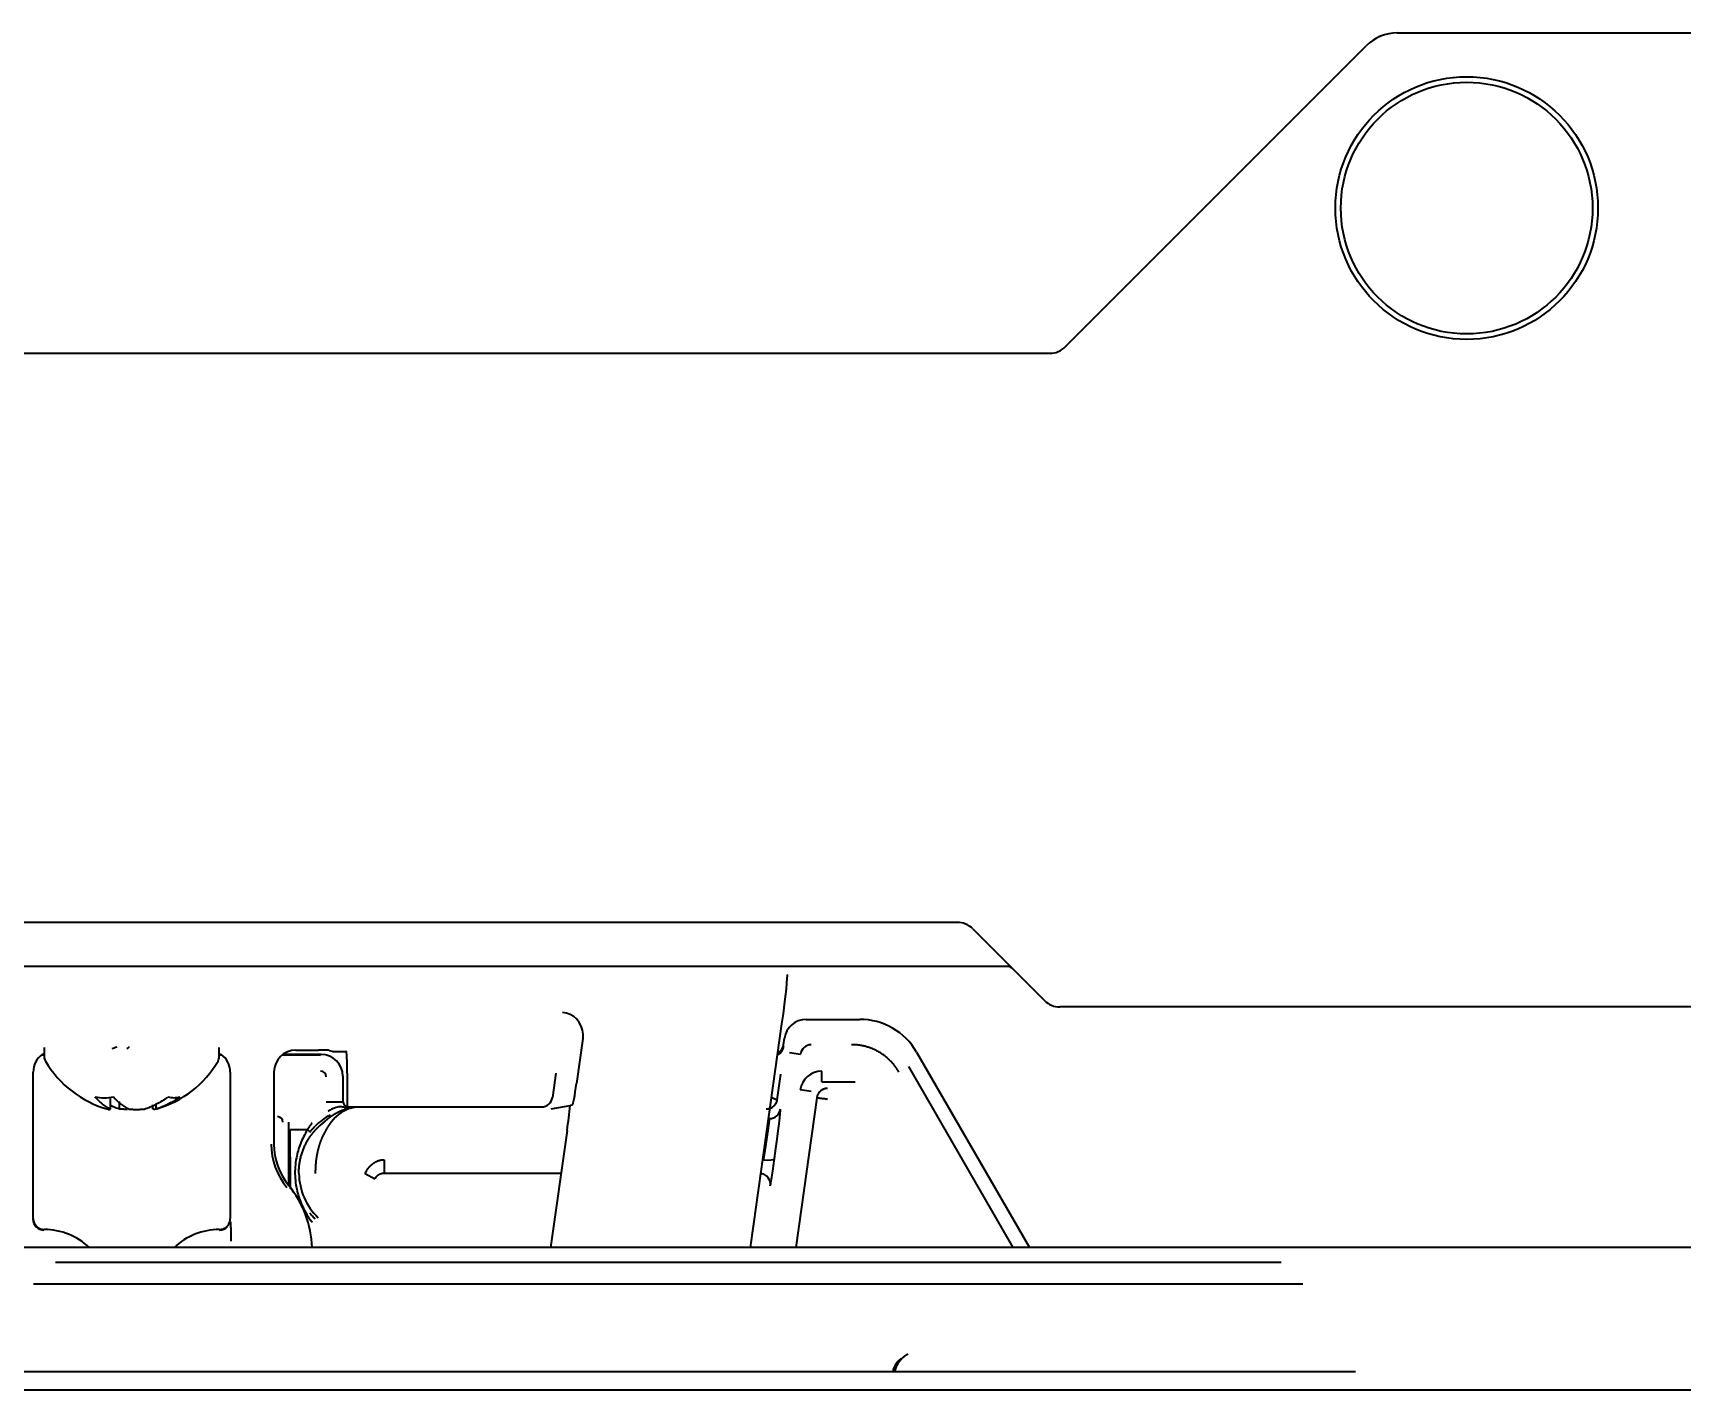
# Model space of a CAD drawing. Extents: x -760 to 4209, y 5795 to 10328.
# Drawn here: x 2465.5 to 2540.9, y 10196.4 to 10258.4 of the extents above; entities that cross this region are included whole.
import ezdxf

# ---------------------------------------------------------------- set-up
doc = ezdxf.new("R2010")
doc.units = 0
doc.header["$LTSCALE"] = 5
doc.layers.add('1', color=7, linetype='CONTINUOUS', true_color=0xffffff)
doc.layers.add('4', color=7, linetype='CONTINUOUS', true_color=0xffffff)

msp = doc.modelspace()

# ---------------------------------------------------------------- linework, layer by layer
at = {"layer": '1', "color": 7, "linetype": 'Continuous', "lineweight": 35}
for p, q in [((2512.714, 10244.081), (2526.469, 10257.836)), ((2527.883, 10258.422), (2656.554, 10258.422)), ((2048.103, 10243.788), (2512.007, 10243.788)), ((2507.775, 10217.788), (2052.335, 10217.788)), ((2508.482, 10217.495), (2511.762, 10214.215)), ((2049.923, 10215.788), (2510.187, 10215.788)), ((2648.348, 10213.922), (2512.469, 10213.922)), ((2499.064, 10208.143), (2499.768, 10213.15)), ((2466.055, 10212.078), (2466.055, 10211.655)), ((2474.055, 10211.655), (2474.055, 10212.078)), ((2477.555, 10211.949), (2478.581, 10211.949)), ((2479.08, 10211.941), (2479.214, 10211.896)), ((2479.713, 10211.888), (2479.862, 10211.888)), ((2490.671, 10212.486), (2490.382, 10210.429)), ((2465.555, 10204.255), (2465.555, 10210.949)), ((2474.555, 10210.949), (2474.555, 10204.255)), ((2476.555, 10210.949), (2476.555, 10207.66)), ((2479.905, 10210.905), (2479.905, 10209.36)), ((2469.089, 10209.259), (2469.089, 10209.799)), ((2469.491, 10209.259), (2469.491, 10209.596)), ((2471.166, 10209.259), (2471.166, 10209.514)), ((2471.021, 10209.259), (2471.021, 10209.446)), ((2489.213, 10209.272), (2490.095, 10209.414)), ((2490.189, 10209.429), (2490.095, 10209.414)), ((2489.948, 10208.281), (2489.196, 10202.932)), ((2499.064, 10208.143), (2499.064, 10208.143)), ((2466.573, 10202.26), (2522.573, 10202.26)), ((2523.573, 10201.26), (2465.573, 10201.26)), ((2463.173, 10197.268), (2525.973, 10197.268))]:
    msp.add_line(p, q, dxfattribs=at)
for radius in [6, 5.75]:
    msp.add_circle((2531.055, 10250.422), radius, dxfattribs=at)
for centre, radius, start, end in [((2527.883, 10256.422), 2, 90, 135), ((2512.007, 10244.788), 1, 270, 315), ((2507.775, 10216.788), 1, 45, 89.99978), ((2509.641, 10214.922), 1, 45, 60.01102), ((2512.469, 10214.922), 1, 225, 270), ((2466.455, 10211.655), 0.4, 180, 210.30118), ((2470.254, 10213.875), 4.8, 210.30118, 254.4868), ((2469.856, 10213.875), 4.8, 286.27621, 329.69882), ((2473.655, 10211.655), 0.4, 329.69882, 0), ((2479.555, 10207.66), 3.127, 180, 219.26803), ((2479.555, 10207.66), 3, 180, 219.26803), ((2473.555, 10202.755), 4.75, 2.14347, 39.26803), ((2466.055, 10200.755), 3, 46.54238, 90.00094), ((2474.055, 10200.755), 3, 89.99906, 133.45762), ((2505.802, 10197.049), 1, 126.02116, 167.34365)]:
    msp.add_arc(centre, radius, start, end, dxfattribs=at)
for centre, major_axis, ratio, start_param, end_param in [((2499.688, 10213.15), (-0.317, -2.25), 0.03458, 1.575662, 3.146458), ((2489.739, 10212.675), (0.353, -0.945), 0.923303, 1.238396, 2.756833), ((2489.679, 10212.622), (0.757, 0.658), 0.996825, 5.429549, 5.618385), ((2471.452, 10184.202), (0.829, -28.207), 0.173093, 3.285006, 3.306116), ((2477.555, 10210.949), (0.447, -0.895), 0.99981, 2.678052, 4.248696), ((2478.581, 10211.94), (0.5, 0), 0.017455, 0.05236, 1.570796), ((2479.713, 10211.897), (0.5, 0), 0.017455, 3.193953, 4.712389), ((2479.853, 10210.905), (0, -1), 0.052408, 1.570796, 3.124139), ((2466.555, 10210.949), (0.447, -0.895), 0.99981, 3.312346, 4.248696), ((2473.555, 10210.949), (-0.447, -0.895), 0.99981, 2.03449, 2.970839), ((2490.329, 10210.429), (-0.141, -1), 0.051895, 0.01604, 1.57811), ((2471.981, 10213.557), (0, 3.78), 0.546944, 3.008877, 3.141532), ((2471.98, 10213.557), (0, 3.78), 0.546944, 3.141653, 3.274309), ((2489.789, 10208.281), (-0.423, -3), 0.051895, 1.57811, 1.965445), ((2495.564, 10208.143), (-13.966, -99.249), 0.03458, 1.523136, 1.575662), ((2466.042, 10204.228), (0.447, -0.223), 0.999809, 3.604523, 5.178973), ((2474.068, 10204.228), (0.447, 0.223), 0.999809, 4.245805, 5.072268)]:
    msp.add_ellipse(centre, major_axis=major_axis, ratio=ratio, start_param=start_param, end_param=end_param, dxfattribs=at)
for points in [[(2469.372, 10212.084), (2469.296, 10212.058), (2469.22, 10212.031), (2469.145, 10212.004)], [(2468.378, 10209.81), (2468.518, 10209.787), (2468.797, 10209.765), (2469.076, 10209.787), (2469.216, 10209.81)], [(2469.927, 10209.259), (2469.983, 10209.254), (2470.096, 10209.246), (2470.27, 10209.241), (2470.446, 10209.245), (2470.561, 10209.253), (2470.619, 10209.259)], [(2471.166, 10209.259), (2471.154, 10209.253), (2471.129, 10209.245), (2471.092, 10209.241), (2471.056, 10209.246), (2471.032, 10209.254), (2471.021, 10209.259)]]:
    msp.add_open_spline(points, degree=3, dxfattribs=at)
for points, knots in [([(2469.089, 10209.259), (2469.027, 10209.288), (2468.965, 10209.322), (2468.843, 10209.397), (2468.782, 10209.439), (2468.664, 10209.531), (2468.605, 10209.581), (2468.519, 10209.662), (2468.491, 10209.69), (2468.434, 10209.748), (2468.406, 10209.779), (2468.378, 10209.81)], [0, 0, 0, 0, 0.25, 0.25, 0.5, 0.5, 0.75, 0.75, 0.875, 0.875, 1, 1, 1, 1]), ([(2469.216, 10209.81), (2469.327, 10209.685), (2469.441, 10209.577), (2469.619, 10209.439), (2469.679, 10209.397), (2469.801, 10209.322), (2469.864, 10209.288), (2469.927, 10209.259)], [0, 0, 0, 0, 0.5, 0.5, 0.75, 0.75, 1, 1, 1, 1]), ([(2470.619, 10209.259), (2470.715, 10209.288), (2470.81, 10209.322), (2470.997, 10209.397), (2471.089, 10209.439), (2471.27, 10209.531), (2471.36, 10209.581), (2471.492, 10209.662), (2471.535, 10209.69), (2471.622, 10209.748), (2471.665, 10209.779), (2471.707, 10209.81)], [0, 0, 0, 0, 0.25, 0.25, 0.5, 0.5, 0.75, 0.75, 0.875, 0.875, 1, 1, 1, 1]), ([(2472.254, 10209.81), (2472.084, 10209.685), (2471.908, 10209.577), (2471.636, 10209.439), (2471.544, 10209.397), (2471.357, 10209.322), (2471.262, 10209.288), (2471.166, 10209.259)], [0, 0, 0, 0, 0.5, 0.5, 0.75, 0.75, 1, 1, 1, 1]), ([(2468.971, 10209.249), (2468.974, 10209.248), (2468.99, 10209.244), (2469.018, 10209.241), (2469.054, 10209.246), (2469.078, 10209.254), (2469.089, 10209.259)], [0, 0, 0, 0, 0.080389, 0.386926, 0.693463, 1, 1, 1, 1]), ([(2469.491, 10209.259), (2469.395, 10209.288), (2469.3, 10209.322), (2469.164, 10209.377), (2469.121, 10209.395), (2469.079, 10209.414)], [0, 0, 0, 0, 0.685724, 0.685724, 1, 1, 1, 1]), ([(2469.86, 10209.243), (2469.853, 10209.243), (2469.788, 10209.243), (2469.664, 10209.245), (2469.549, 10209.253), (2469.491, 10209.259)], [0, 0, 0, 0, 0.056131, 0.528065, 1, 1, 1, 1]), ([(2465.555, 10204.255), (2465.555, 10204.222), (2465.558, 10204.189), (2465.568, 10204.141), (2465.572, 10204.125), (2465.581, 10204.094), (2465.587, 10204.078), (2465.606, 10204.033), (2465.621, 10204.004), (2465.648, 10203.963), (2465.658, 10203.95), (2465.679, 10203.925), (2465.69, 10203.913), (2465.724, 10203.878), (2465.749, 10203.857), (2465.79, 10203.83), (2465.805, 10203.821), (2465.833, 10203.806), (2465.863, 10203.792), (2465.894, 10203.781), (2465.925, 10203.771), (2465.941, 10203.767), (2465.989, 10203.758), (2466.022, 10203.755), (2466.055, 10203.755)], [0, 0, 0, 0, 0.125, 0.125, 0.1875, 0.1875, 0.25, 0.25, 0.375, 0.375, 0.4375, 0.4375, 0.5, 0.5, 0.625, 0.625, 0.6875, 0.6875, 0.75, 0.8125, 0.8125, 0.875, 0.875, 1, 1, 1, 1]), ([(2474.055, 10203.755), (2474.088, 10203.755), (2474.121, 10203.758), (2474.168, 10203.767), (2474.184, 10203.771), (2474.216, 10203.781), (2474.231, 10203.786), (2474.277, 10203.805), (2474.305, 10203.82), (2474.346, 10203.848), (2474.359, 10203.857), (2474.385, 10203.878), (2474.397, 10203.889), (2474.432, 10203.924), (2474.452, 10203.949), (2474.48, 10203.99), (2474.488, 10204.004), (2474.504, 10204.033), (2474.518, 10204.062), (2474.529, 10204.093), (2474.538, 10204.124), (2474.542, 10204.14), (2474.552, 10204.189), (2474.555, 10204.222), (2474.555, 10204.255)], [0, 0, 0, 0, 0.125, 0.125, 0.1875, 0.1875, 0.25, 0.25, 0.375, 0.375, 0.4375, 0.4375, 0.5, 0.5, 0.625, 0.625, 0.6875, 0.6875, 0.75, 0.8125, 0.8125, 0.875, 0.875, 1, 1, 1, 1]), ([(2474.572, 10204.104), (2474.572, 10204.096), (2474.573, 10204.088), (2474.573, 10204.071), (2474.573, 10204.062), (2474.573, 10204.016), (2474.574, 10203.975), (2474.574, 10203.906), (2474.575, 10203.882), (2474.575, 10203.831), (2474.575, 10203.805), (2474.576, 10203.724), (2474.576, 10203.667), (2474.576, 10203.577), (2474.576, 10203.546), (2474.576, 10203.484), (2474.577, 10203.452), (2474.577, 10203.358), (2474.577, 10203.293), (2474.577, 10203.228)], [0, 0, 0, 0, 0.044521, 0.044521, 0.09002, 0.09002, 0.272016, 0.272016, 0.363014, 0.363014, 0.454012, 0.454012, 0.636008, 0.636008, 0.727006, 0.727006, 0.818004, 0.818004, 1, 1, 1, 1]), ([(2504.919, 10197.225), (2504.921, 10197.23), (2504.923, 10197.242), (2504.927, 10197.259), (2504.932, 10197.275), (2504.936, 10197.292), (2504.941, 10197.308), (2504.946, 10197.324), (2504.95, 10197.34), (2504.955, 10197.356), (2504.961, 10197.371), (2504.966, 10197.386), (2504.971, 10197.401), (2504.977, 10197.416), (2504.982, 10197.431), (2504.988, 10197.446), (2504.994, 10197.46), (2505, 10197.474), (2505.006, 10197.488), (2505.012, 10197.502), (2505.018, 10197.515), (2505.024, 10197.528), (2505.031, 10197.542), (2505.037, 10197.554), (2505.043, 10197.567), (2505.05, 10197.58), (2505.056, 10197.592), (2505.063, 10197.604), (2505.07, 10197.616), (2505.076, 10197.628), (2505.083, 10197.639), (2505.09, 10197.651), (2505.097, 10197.662), (2505.104, 10197.673), (2505.11, 10197.683), (2505.117, 10197.694), (2505.124, 10197.704), (2505.131, 10197.714), (2505.138, 10197.724), (2505.145, 10197.734), (2505.152, 10197.744), (2505.159, 10197.753), (2505.166, 10197.762), (2505.173, 10197.771), (2505.18, 10197.78), (2505.186, 10197.789), (2505.193, 10197.797), (2505.2, 10197.806), (2505.207, 10197.814), (2505.214, 10197.822), (2505.221, 10197.829), (2505.227, 10197.837), (2505.234, 10197.845), (2505.241, 10197.852), (2505.252, 10197.864), (2505.269, 10197.882), (2505.292, 10197.904), (2505.315, 10197.925), (2505.338, 10197.946), (2505.362, 10197.965), (2505.385, 10197.983), (2505.409, 10198), (2505.433, 10198.016), (2505.458, 10198.032), (2505.482, 10198.046), (2505.507, 10198.059), (2505.523, 10198.067), (2505.531, 10198.071)], [0, 0, 0, 0, 0.01579, 0.031449, 0.046976, 0.062372, 0.077636, 0.092768, 0.107769, 0.122638, 0.137376, 0.151983, 0.166458, 0.180802, 0.195015, 0.209097, 0.223048, 0.236868, 0.250557, 0.264115, 0.277542, 0.290838, 0.304004, 0.317039, 0.329944, 0.342718, 0.355361, 0.367875, 0.380258, 0.392511, 0.404634, 0.416628, 0.428491, 0.440224, 0.451828, 0.463302, 0.474647, 0.485863, 0.496949, 0.507906, 0.518735, 0.529434, 0.540005, 0.550447, 0.56076, 0.570946, 0.581003, 0.590932, 0.600734, 0.610407, 0.619954, 0.629373, 0.638665, 0.64783, 0.656868, 0.686899, 0.716645, 0.746113, 0.77531, 0.804243, 0.832919, 0.861346, 0.88953, 0.91748, 0.945203, 0.972709, 1, 1, 1, 1])]:
    msp.add_open_spline(points, degree=3, knots=knots, dxfattribs=at)
at = {"layer": '4', "color": 7, "linetype": 'Continuous', "lineweight": 35}
for p, q in [((2500.869, 10213.355), (2503.324, 10213.355)), ((2499.836, 10212.185), (2499.879, 10212.494)), ((2500.118, 10211.839), (2500.613, 10211.769)), ((2505.92, 10211.855), (2511.072, 10202.932)), ((2465.938, 10211.736), (2466.055, 10211.736)), ((2466.055, 10211.755), (2465.962, 10211.755)), ((2474.148, 10211.755), (2474.055, 10211.755)), ((2474.055, 10211.736), (2474.172, 10211.736)), ((2476.938, 10211.736), (2478.687, 10211.736)), ((2478.706, 10211.755), (2476.962, 10211.755)), ((2505.542, 10211.2), (2510.315, 10202.932)), ((2479.705, 10210.755), (2479.705, 10209.604)), ((2489.434, 10210.894), (2489.278, 10209.785)), ((2499.7, 10210.847), (2499.536, 10209.681)), ((2501.593, 10210.496), (2501.593, 10210.996)), ((2501.593, 10210.496), (2503.116, 10210.496)), ((2478.937, 10209.586), (2479.687, 10209.586)), ((2501.356, 10209.768), (2500.395, 10202.932)), ((2501.097, 10210.066), (2500.602, 10210.135)), ((2479.936, 10209.306), (2479.936, 10209.336)), ((2479.955, 10209.355), (2488.783, 10209.355)), ((2477.213, 10208.663), (2477.213, 10205.784)), ((2477.294, 10208.325), (2478.075, 10208.325)), ((2481.591, 10206.942), (2481.591, 10206.318)), ((2480.724, 10206.32), (2481.157, 10206.07)), ((2489.672, 10206.318), (2481.591, 10206.318)), ((2478.078, 10204.384), (2478.017, 10204.384)), ((2637.305, 10202.932), (2314.211, 10202.932)), ((2639.182, 10196.422), (1920.928, 10196.422)), ((2639.182, 10196.422), (1920.928, 10196.422))]:
    msp.add_line(p, q, dxfattribs=at)
for centre, radius, start, end in [((2501.593, 10209.996), 1, 89.99778, 172.00222), ((2480.555, 10206.355), 2.998, 118.47936, 135.01459), ((2480.555, 10206.355), 2.862, 180.92397, 226.25012)]:
    msp.add_arc(centre, radius, start, end, dxfattribs=at)
for centre, major_axis, ratio, start_param, end_param in [((2500.869, 10212.354), (-0.342, 0.94), 0.99931, 5.934122, 7.364783), ((2503.322, 10210.353), (-1.501, -2.6), 0.999188, 2.618346, 3.66484), ((2499.36, 10212.201), (-0.47, -0.171), 0.99931, 1.657302, 2.652394), ((2499.34, 10212.255), (-0.171, 0.47), 0.99931, 3.29297, 4.223191), ((2501.108, 10211.699), (0.171, -0.47), 0.99931, 2.792529, 4.223191), ((2478.704, 10210.754), (-0.708, -0.708), 0.998783, 2.356803, 3.926382), ((2478.687, 10210.736), (0.177, 0.177), 0.998783, 5.498396, 7.067974), ((2479.955, 10209.605), (0.177, 0.177), 0.998783, 2.356803, 3.926382), ((2488.783, 10209.855), (-0.328, 0.378), 0.998931, 2.426537, 3.856648), ((2476.713, 10208.662), (-0.177, -0.177), 0.998783, 2.356803, 3.926382), ((2480.555, 10207.557), (0, -1.812), 0.96827, 3.331509, 3.941795), ((2479.936, 10209.498), (-0.04, 0.196), 0.561653, 2.795709, 3.131045), ((2499.198, 10209.319), (0.47, 0.171), 0.99931, 4.363325, 5.793987), ((2499.27, 10206.251), (-0.422, -3), 0.017285, 1.824668, 3.109116), ((2498.931, 10207.067), (0.495, -0.067), 0.246669, 4.745927, 6.265175), ((2499.374, 10206.748), (-0.141, -1), 0.017285, 0.019883, 1.824668), ((2498.739, 10205.818), (0.328, -0.377), 0.999646, 0.71576, 2.291164)]:
    msp.add_ellipse(centre, major_axis=major_axis, ratio=ratio, start_param=start_param, end_param=end_param, dxfattribs=at)
msp.add_open_spline([(2505.109, 10210.95), (2504.945, 10211.235), (2504.48, 10211.7), (2503.911, 10212.029), (2503.275, 10212.199), (2502.946, 10212.199)], degree=2, dxfattribs=at)
for points, degree, knots in [([(2499.536, 10209.681), (2499.528, 10209.622), (2499.509, 10209.564), (2499.452, 10209.459), (2499.414, 10209.412), (2499.324, 10209.334), (2499.272, 10209.303), (2499.16, 10209.261), (2499.101, 10209.251), (2499.041, 10209.251)], 3, [0, 0, 0, 0, 0.25, 0.25, 0.5, 0.5, 0.75, 0.75, 1, 1, 1, 1]), ([(2499.536, 10209.681), (2499.536, 10209.677), (2499.534, 10209.669), (2499.532, 10209.658), (2499.53, 10209.646), (2499.527, 10209.634), (2499.524, 10209.622), (2499.521, 10209.61), (2499.517, 10209.598), (2499.513, 10209.586), (2499.509, 10209.573), (2499.504, 10209.561), (2499.498, 10209.549), (2499.493, 10209.537), (2499.487, 10209.524), (2499.48, 10209.512), (2499.473, 10209.5), (2499.466, 10209.488), (2499.458, 10209.476), (2499.45, 10209.464), (2499.442, 10209.452), (2499.433, 10209.44), (2499.423, 10209.428), (2499.413, 10209.417), (2499.403, 10209.406), (2499.392, 10209.395), (2499.381, 10209.384), (2499.367, 10209.372), (2499.352, 10209.359), (2499.334, 10209.346), (2499.316, 10209.333), (2499.297, 10209.321), (2499.277, 10209.31), (2499.257, 10209.3), (2499.237, 10209.291), (2499.216, 10209.282), (2499.195, 10209.275), (2499.174, 10209.269), (2499.152, 10209.263), (2499.13, 10209.259), (2499.108, 10209.255), (2499.086, 10209.253), (2499.064, 10209.251), (2499.049, 10209.251), (2499.041, 10209.251)], 3, [0, 0, 0, 0, 0.016335, 0.032901, 0.049699, 0.066729, 0.083991, 0.101485, 0.11921, 0.137167, 0.155356, 0.173776, 0.192428, 0.211313, 0.230428, 0.249776, 0.269355, 0.289167, 0.30921, 0.329484, 0.349991, 0.370729, 0.391699, 0.412901, 0.434335, 0.456, 0.477897, 0.500026, 0.531274, 0.562523, 0.593771, 0.625019, 0.656267, 0.687516, 0.718764, 0.750012, 0.781261, 0.812509, 0.843757, 0.875006, 0.906254, 0.937503, 0.968751, 1, 1, 1, 1]), ([(2499.298, 10209.788), (2499.299, 10209.787), (2499.301, 10209.786), (2499.304, 10209.785), (2499.309, 10209.783), (2499.314, 10209.78), (2499.324, 10209.776), (2499.338, 10209.77), (2499.357, 10209.761), (2499.374, 10209.753), (2499.391, 10209.746), (2499.407, 10209.739), (2499.422, 10209.732), (2499.436, 10209.726), (2499.449, 10209.72), (2499.461, 10209.715), (2499.473, 10209.71), (2499.483, 10209.705), (2499.492, 10209.701), (2499.501, 10209.697), (2499.508, 10209.693), (2499.515, 10209.69), (2499.521, 10209.688), (2499.526, 10209.686), (2499.53, 10209.684), (2499.533, 10209.682), (2499.535, 10209.681), (2499.536, 10209.681), (2499.536, 10209.681)], 3, [0, 0, 0, 0, 0.002374, 0.014337, 0.026111, 0.037695, 0.04909, 0.097439, 0.14546, 0.193154, 0.240525, 0.287577, 0.334313, 0.380736, 0.426851, 0.47266, 0.518168, 0.563378, 0.608294, 0.65292, 0.697261, 0.74132, 0.785101, 0.82861, 0.871849, 0.914824, 0.95754, 1, 1, 1, 1]), ([(2501.851, 10210.2), (2501.847, 10210.2), (2501.84, 10210.2), (2501.83, 10210.2), (2501.82, 10210.2), (2501.81, 10210.199), (2501.8, 10210.198), (2501.79, 10210.197), (2501.78, 10210.196), (2501.771, 10210.194), (2501.761, 10210.192), (2501.752, 10210.191), (2501.743, 10210.189), (2501.734, 10210.187), (2501.725, 10210.185), (2501.716, 10210.182), (2501.708, 10210.18), (2501.7, 10210.177), (2501.691, 10210.175), (2501.683, 10210.172), (2501.676, 10210.169), (2501.668, 10210.166), (2501.66, 10210.163), (2501.653, 10210.16), (2501.646, 10210.157), (2501.639, 10210.153), (2501.632, 10210.15), (2501.625, 10210.147), (2501.618, 10210.143), (2501.612, 10210.14), (2501.606, 10210.136), (2501.599, 10210.133), (2501.593, 10210.129), (2501.588, 10210.126), (2501.582, 10210.122), (2501.576, 10210.119), (2501.571, 10210.115), (2501.566, 10210.111), (2501.561, 10210.108), (2501.556, 10210.104), (2501.551, 10210.1), (2501.546, 10210.097), (2501.541, 10210.093), (2501.537, 10210.09), (2501.533, 10210.086), (2501.529, 10210.083), (2501.524, 10210.079), (2501.521, 10210.076), (2501.517, 10210.073), (2501.513, 10210.069), (2501.509, 10210.066), (2501.506, 10210.063), (2501.503, 10210.059), (2501.5, 10210.056), (2501.483, 10210.04), (2501.457, 10210.01), (2501.426, 10209.966), (2501.404, 10209.926), (2501.385, 10209.884), (2501.371, 10209.842), (2501.362, 10209.805), (2501.358, 10209.782), (2501.357, 10209.773), (2501.356, 10209.768)], 3, [0, 0, 0, 0, 0.014618, 0.029072, 0.043363, 0.05749, 0.071454, 0.085255, 0.098892, 0.112366, 0.125676, 0.138823, 0.151806, 0.164626, 0.177283, 0.189776, 0.202105, 0.214271, 0.226274, 0.238113, 0.249789, 0.261302, 0.272651, 0.283836, 0.294858, 0.305717, 0.316412, 0.326944, 0.337312, 0.347517, 0.357558, 0.367436, 0.37715, 0.386701, 0.396089, 0.405313, 0.414373, 0.42327, 0.432004, 0.440574, 0.448981, 0.457225, 0.465305, 0.473221, 0.480974, 0.488564, 0.49599, 0.503252, 0.510352, 0.517287, 0.52406, 0.530669, 0.537114, 0.543396, 0.549515, 0.635298, 0.709598, 0.772409, 0.823728, 0.903509, 0.960638, 0.981673, 1, 1, 1, 1]), ([(2501.851, 10209.699), (2501.819, 10209.703), (2501.787, 10209.708), (2501.724, 10209.717), (2501.693, 10209.721), (2501.634, 10209.729), (2501.605, 10209.733), (2501.552, 10209.741), (2501.527, 10209.744), (2501.481, 10209.751), (2501.46, 10209.754), (2501.424, 10209.759), (2501.408, 10209.761), (2501.383, 10209.765), (2501.373, 10209.766), (2501.36, 10209.768), (2501.356, 10209.768), (2501.356, 10209.768)], 3, [0, 0, 0, 0, 0.125, 0.125, 0.25, 0.25, 0.375, 0.375, 0.5, 0.5, 0.625, 0.625, 0.75, 0.75, 0.875, 0.875, 1, 1, 1, 1]), ([(2479.296, 10208.819), (2479.296, 10208.819), (2479.296, 10208.818), (2479.295, 10208.817), (2479.294, 10208.816), (2479.293, 10208.815), (2479.291, 10208.813), (2479.29, 10208.811), (2479.288, 10208.809), (2479.286, 10208.807), (2479.284, 10208.805), (2479.282, 10208.802), (2479.279, 10208.799), (2479.276, 10208.796), (2479.273, 10208.793), (2479.27, 10208.789), (2479.267, 10208.785), (2479.263, 10208.781), (2479.26, 10208.777), (2479.256, 10208.772), (2479.252, 10208.768), (2479.247, 10208.763), (2479.243, 10208.757), (2479.238, 10208.752), (2479.233, 10208.746), (2479.228, 10208.74), (2479.223, 10208.733), (2479.217, 10208.726), (2479.211, 10208.719), (2479.205, 10208.712), (2479.199, 10208.705), (2479.193, 10208.697), (2479.187, 10208.688), (2479.18, 10208.68), (2479.173, 10208.671), (2479.166, 10208.662), (2479.159, 10208.653), (2479.151, 10208.643), (2479.143, 10208.633), (2479.136, 10208.622), (2479.128, 10208.611), (2479.115, 10208.595), (2479.099, 10208.572), (2479.078, 10208.542), (2479.057, 10208.511), (2479.035, 10208.478), (2479.014, 10208.443), (2478.992, 10208.407), (2478.969, 10208.37), (2478.946, 10208.331), (2478.923, 10208.29), (2478.9, 10208.248), (2478.876, 10208.205), (2478.852, 10208.161), (2478.828, 10208.115), (2478.806, 10208.073), (2478.787, 10208.036), (2478.772, 10208.004), (2478.757, 10207.972), (2478.742, 10207.939), (2478.727, 10207.906), (2478.713, 10207.872), (2478.699, 10207.838), (2478.686, 10207.804), (2478.673, 10207.769), (2478.66, 10207.734), (2478.648, 10207.698), (2478.636, 10207.662), (2478.624, 10207.626), (2478.613, 10207.589), (2478.602, 10207.553), (2478.591, 10207.515), (2478.581, 10207.478), (2478.571, 10207.44), (2478.562, 10207.402), (2478.553, 10207.364), (2478.544, 10207.325), (2478.536, 10207.287), (2478.528, 10207.248), (2478.52, 10207.208), (2478.513, 10207.169), (2478.506, 10207.13), (2478.499, 10207.09), (2478.493, 10207.05), (2478.487, 10207.01), (2478.482, 10206.97), (2478.476, 10206.93), (2478.472, 10206.89), (2478.467, 10206.849), (2478.463, 10206.809), (2478.459, 10206.768), (2478.456, 10206.727), (2478.453, 10206.687), (2478.451, 10206.646), (2478.448, 10206.605), (2478.446, 10206.565), (2478.445, 10206.524), (2478.444, 10206.483), (2478.443, 10206.442), (2478.442, 10206.402), (2478.442, 10206.361), (2478.443, 10206.334), (2478.443, 10206.32)], 3, [0, 0, 0, 0, 0.005326, 0.010694, 0.016106, 0.021562, 0.027062, 0.032607, 0.038196, 0.043831, 0.049511, 0.055238, 0.061011, 0.066831, 0.072698, 0.078612, 0.084574, 0.090585, 0.096644, 0.102751, 0.108908, 0.115114, 0.121369, 0.127674, 0.13403, 0.140436, 0.146892, 0.1534, 0.159958, 0.166568, 0.17323, 0.179943, 0.186708, 0.193526, 0.200396, 0.207319, 0.214295, 0.221324, 0.228406, 0.235542, 0.242731, 0.249975, 0.267656, 0.28536, 0.303089, 0.320842, 0.338619, 0.356422, 0.37425, 0.392104, 0.409984, 0.42789, 0.445822, 0.463782, 0.481769, 0.499784, 0.511501, 0.523171, 0.534795, 0.546374, 0.557908, 0.569397, 0.580843, 0.592246, 0.603606, 0.614924, 0.6262, 0.637436, 0.648632, 0.659788, 0.670905, 0.681984, 0.693026, 0.70403, 0.714998, 0.725931, 0.736829, 0.747692, 0.758522, 0.769318, 0.780083, 0.790816, 0.801519, 0.812191, 0.822834, 0.833448, 0.844034, 0.854594, 0.865126, 0.875634, 0.886116, 0.896574, 0.907009, 0.917421, 0.927812, 0.938181, 0.94853, 0.95886, 0.969171, 0.979464, 0.98974, 1, 1, 1, 1]), ([(2478.852, 10208.674), (2478.857, 10208.679), (2478.867, 10208.688), (2478.881, 10208.702), (2478.896, 10208.715), (2478.911, 10208.729), (2478.926, 10208.742), (2478.941, 10208.755), (2478.956, 10208.769), (2478.971, 10208.781), (2478.986, 10208.794), (2479.001, 10208.807), (2479.016, 10208.819), (2479.032, 10208.832), (2479.047, 10208.844), (2479.063, 10208.856), (2479.078, 10208.868), (2479.094, 10208.88), (2479.11, 10208.891), (2479.126, 10208.903), (2479.141, 10208.914), (2479.157, 10208.925), (2479.173, 10208.937), (2479.189, 10208.947), (2479.205, 10208.958), (2479.221, 10208.969), (2479.237, 10208.979), (2479.254, 10208.99), (2479.27, 10209), (2479.286, 10209.01), (2479.302, 10209.02), (2479.319, 10209.03), (2479.335, 10209.039), (2479.352, 10209.049), (2479.368, 10209.058), (2479.385, 10209.067), (2479.401, 10209.076), (2479.418, 10209.085), (2479.434, 10209.094), (2479.451, 10209.102), (2479.468, 10209.111), (2479.484, 10209.119), (2479.501, 10209.127), (2479.518, 10209.135), (2479.535, 10209.143), (2479.551, 10209.151), (2479.568, 10209.158), (2479.585, 10209.166), (2479.602, 10209.173), (2479.619, 10209.18), (2479.635, 10209.187), (2479.652, 10209.194), (2479.669, 10209.201), (2479.686, 10209.207), (2479.703, 10209.214), (2479.72, 10209.22), (2479.737, 10209.226), (2479.754, 10209.232), (2479.771, 10209.238), (2479.787, 10209.244), (2479.804, 10209.249), (2479.821, 10209.255), (2479.838, 10209.26), (2479.855, 10209.265), (2479.872, 10209.27), (2479.889, 10209.275), (2479.906, 10209.28), (2479.922, 10209.285), (2479.939, 10209.289), (2479.956, 10209.294), (2479.973, 10209.298), (2479.99, 10209.302), (2480.006, 10209.306), (2480.023, 10209.31), (2480.04, 10209.314), (2480.057, 10209.317), (2480.068, 10209.32), (2480.074, 10209.321)], 3, [0, 0, 0, 0, 0.021215, 0.042216, 0.063004, 0.083578, 0.103939, 0.124087, 0.144022, 0.163743, 0.183251, 0.202546, 0.221627, 0.240495, 0.25915, 0.277592, 0.29582, 0.313835, 0.331637, 0.349226, 0.366601, 0.383763, 0.400712, 0.417448, 0.433971, 0.45028, 0.466377, 0.48226, 0.49793, 0.513387, 0.528631, 0.543661, 0.558479, 0.573084, 0.587475, 0.601654, 0.615619, 0.629372, 0.642912, 0.656238, 0.669352, 0.682253, 0.694941, 0.707416, 0.719678, 0.731728, 0.743565, 0.755189, 0.7666, 0.777799, 0.788785, 0.799558, 0.810119, 0.820467, 0.830603, 0.840527, 0.850238, 0.859737, 0.869024, 0.878098, 0.886961, 0.895611, 0.904049, 0.912276, 0.920291, 0.928094, 0.935686, 0.943066, 0.950235, 0.957193, 0.963939, 0.970475, 0.976801, 0.982915, 0.98882, 0.994515, 1, 1, 1, 1]), ([(2479.936, 10209.306), (2479.84, 10209.302), (2479.813, 10209.319), (2479.749, 10209.335), (2479.725, 10209.342), (2479.657, 10209.356), (2479.618, 10209.36), (2479.498, 10209.355), (2479.413, 10209.333), (2479.263, 10209.28), (2479.204, 10209.254), (2479.106, 10209.207), (2479.068, 10209.187), (2479.031, 10209.166), (2479.03, 10209.166), (2479.03, 10209.166)], 3, [0, 0, 0, 0, 0.084434, 0.084434, 0.168867, 0.168867, 0.337734, 0.337734, 0.665234, 0.665234, 0.869922, 0.869922, 0.997851, 0.997851, 1, 1, 1, 1]), ([(2480.042, 10209.322), (2480.03, 10209.32), (2480.019, 10209.319), (2479.995, 10209.316), (2479.984, 10209.314), (2479.965, 10209.311), (2479.958, 10209.31), (2479.946, 10209.308), (2479.941, 10209.307), (2479.936, 10209.307)], 3, [0, 0, 0, 0, 0.338462, 0.338462, 0.666667, 0.666667, 0.871795, 0.871795, 1, 1, 1, 1]), ([(2479.975, 10209.302), (2479.979, 10209.303), (2479.984, 10209.304), (2479.995, 10209.306), (2480.002, 10209.308), (2480.02, 10209.311), (2480.03, 10209.313), (2480.052, 10209.317), (2480.063, 10209.319), (2480.074, 10209.321)], 3, [0, 0, 0, 0, 0.128205, 0.128205, 0.333333, 0.333333, 0.661538, 0.661538, 1, 1, 1, 1]), ([(2498.931, 10206.942), (2498.933, 10206.951), (2498.935, 10206.967), (2498.939, 10206.991), (2498.943, 10207.015), (2498.947, 10207.038), (2498.951, 10207.062), (2498.955, 10207.086), (2498.958, 10207.109), (2498.962, 10207.133), (2498.966, 10207.156), (2498.969, 10207.179), (2498.973, 10207.202), (2498.977, 10207.225), (2498.98, 10207.248), (2498.984, 10207.27), (2498.987, 10207.293), (2498.991, 10207.315), (2498.994, 10207.337), (2498.998, 10207.36), (2499.001, 10207.382), (2499.005, 10207.403), (2499.008, 10207.425), (2499.011, 10207.447), (2499.015, 10207.468), (2499.018, 10207.489), (2499.021, 10207.511), (2499.024, 10207.532), (2499.027, 10207.552), (2499.031, 10207.573), (2499.034, 10207.594), (2499.037, 10207.614), (2499.04, 10207.634), (2499.043, 10207.654), (2499.046, 10207.674), (2499.049, 10207.694), (2499.052, 10207.714), (2499.055, 10207.733), (2499.058, 10207.753), (2499.06, 10207.772), (2499.063, 10207.791), (2499.066, 10207.809), (2499.069, 10207.828), (2499.072, 10207.847), (2499.074, 10207.865), (2499.077, 10207.883), (2499.08, 10207.901), (2499.082, 10207.919), (2499.085, 10207.937), (2499.087, 10207.954), (2499.09, 10207.972), (2499.093, 10207.989), (2499.095, 10208.006), (2499.097, 10208.023), (2499.1, 10208.039), (2499.102, 10208.056), (2499.105, 10208.072), (2499.107, 10208.088), (2499.109, 10208.104), (2499.112, 10208.12), (2499.114, 10208.135), (2499.116, 10208.151), (2499.118, 10208.166), (2499.12, 10208.181), (2499.123, 10208.196), (2499.125, 10208.211), (2499.127, 10208.225), (2499.129, 10208.24), (2499.131, 10208.254), (2499.133, 10208.268), (2499.135, 10208.282), (2499.137, 10208.295), (2499.139, 10208.309), (2499.14, 10208.322), (2499.142, 10208.335), (2499.144, 10208.348), (2499.146, 10208.361), (2499.148, 10208.374), (2499.149, 10208.386), (2499.151, 10208.398), (2499.153, 10208.41), (2499.154, 10208.422), (2499.156, 10208.434), (2499.158, 10208.445), (2499.159, 10208.456), (2499.161, 10208.468), (2499.162, 10208.479), (2499.164, 10208.489), (2499.165, 10208.5), (2499.166, 10208.51), (2499.168, 10208.521), (2499.169, 10208.531), (2499.171, 10208.54), (2499.172, 10208.55), (2499.173, 10208.56), (2499.174, 10208.569), (2499.176, 10208.578), (2499.177, 10208.587), (2499.178, 10208.596), (2499.179, 10208.605), (2499.18, 10208.613), (2499.181, 10208.621), (2499.182, 10208.629), (2499.183, 10208.637), (2499.184, 10208.645), (2499.185, 10208.652), (2499.186, 10208.66), (2499.187, 10208.667), (2499.188, 10208.674), (2499.189, 10208.681), (2499.189, 10208.688), (2499.19, 10208.694), (2499.191, 10208.701), (2499.192, 10208.707), (2499.192, 10208.713), (2499.193, 10208.719), (2499.194, 10208.724), (2499.194, 10208.73), (2499.195, 10208.735), (2499.195, 10208.74), (2499.196, 10208.745), (2499.196, 10208.75), (2499.197, 10208.755), (2499.197, 10208.759), (2499.197, 10208.763), (2499.198, 10208.768), (2499.198, 10208.772), (2499.198, 10208.775), (2499.199, 10208.779), (2499.199, 10208.783), (2499.199, 10208.786), (2499.199, 10208.789), (2499.2, 10208.792), (2499.2, 10208.795), (2499.2, 10208.798), (2499.2, 10208.8), (2499.2, 10208.803), (2499.2, 10208.805), (2499.2, 10208.807), (2499.2, 10208.809), (2499.2, 10208.811), (2499.2, 10208.812), (2499.2, 10208.814), (2499.199, 10208.815), (2499.199, 10208.816), (2499.199, 10208.817), (2499.199, 10208.818), (2499.199, 10208.819), (2499.198, 10208.819)], 3, [0, 0, 0, 0, 0.007832, 0.01565, 0.023454, 0.031245, 0.039021, 0.046784, 0.054532, 0.062267, 0.069988, 0.077695, 0.085388, 0.093067, 0.100732, 0.108384, 0.116022, 0.123646, 0.131256, 0.138852, 0.146434, 0.154003, 0.161558, 0.169099, 0.176626, 0.18414, 0.19164, 0.199126, 0.206598, 0.214056, 0.221501, 0.228932, 0.236349, 0.243753, 0.251143, 0.258519, 0.265881, 0.27323, 0.280565, 0.287886, 0.295194, 0.302488, 0.309769, 0.317035, 0.324289, 0.331528, 0.338754, 0.345966, 0.353165, 0.36035, 0.367521, 0.374679, 0.381824, 0.388954, 0.396071, 0.403175, 0.410265, 0.417342, 0.424405, 0.431454, 0.43849, 0.445513, 0.452522, 0.459517, 0.466499, 0.473468, 0.480423, 0.487365, 0.494293, 0.501208, 0.508109, 0.514997, 0.521872, 0.528733, 0.535581, 0.542415, 0.549236, 0.556044, 0.562838, 0.569619, 0.576387, 0.583141, 0.589882, 0.59661, 0.603324, 0.610025, 0.616713, 0.623388, 0.630049, 0.636697, 0.643332, 0.649954, 0.656562, 0.663157, 0.669739, 0.676308, 0.682864, 0.689406, 0.695936, 0.702452, 0.708955, 0.715445, 0.721922, 0.728386, 0.734836, 0.741274, 0.747698, 0.75411, 0.760508, 0.766894, 0.773266, 0.779625, 0.785972, 0.792305, 0.798626, 0.804933, 0.811228, 0.817509, 0.823778, 0.830033, 0.836276, 0.842506, 0.848723, 0.854927, 0.861119, 0.867297, 0.873463, 0.879616, 0.885756, 0.891883, 0.897997, 0.904099, 0.910188, 0.916264, 0.922327, 0.928378, 0.934416, 0.940442, 0.946454, 0.952454, 0.958442, 0.964416, 0.970378, 0.976328, 0.982265, 0.988189, 0.994101, 1, 1, 1, 1]), ([(2477.302, 10205.626), (2477.302, 10205.631), (2477.303, 10205.772), (2477.304, 10205.882), (2477.305, 10206.156), (2477.305, 10206.6), (2477.303, 10206.871), (2477.303, 10206.978), (2477.301, 10207.113), (2477.301, 10207.189), (2477.298, 10207.51), (2477.297, 10207.594), (2477.296, 10207.727), (2477.295, 10207.835), (2477.294, 10208.103), (2477.294, 10208.325)], 2, [0, 0, 0, 0.004637, 0.095125, 0.095125, 0.2761, 0.457075, 0.457075, 0.547562, 0.547562, 0.63805, 0.728537, 0.728537, 0.819025, 0.819025, 1, 1, 1]), ([(2478.075, 10208.325), (2477.958, 10208.088), (2477.848, 10207.892), (2477.68, 10207.462), (2477.618, 10207.246), (2477.551, 10206.889), (2477.533, 10206.75), (2477.517, 10206.525), (2477.514, 10206.439), (2477.514, 10206.267), (2477.517, 10206.18), (2477.534, 10205.955), (2477.552, 10205.816), (2477.621, 10205.458), (2477.684, 10205.244), (2477.851, 10204.813), (2477.957, 10204.606), (2478.078, 10204.384)], 3, [0, 0, 0, 0, 0.169231, 0.169231, 0.333333, 0.333333, 0.435897, 0.435897, 0.5, 0.5, 0.564103, 0.564103, 0.666667, 0.666667, 0.830769, 0.830769, 1, 1, 1, 1]), ([(2477.693, 10206.308), (2477.693, 10206.316), (2477.693, 10206.332), (2477.692, 10206.409), (2477.697, 10206.541), (2477.715, 10206.726), (2477.744, 10206.908), (2477.785, 10207.085), (2477.836, 10207.258), (2477.897, 10207.426), (2477.967, 10207.588), (2478.047, 10207.744), (2478.112, 10207.856), (2478.159, 10207.928), (2478.182, 10207.964), (2478.206, 10207.999), (2478.23, 10208.033), (2478.254, 10208.065), (2478.277, 10208.097), (2478.301, 10208.127), (2478.324, 10208.157), (2478.347, 10208.185), (2478.37, 10208.213), (2478.392, 10208.239), (2478.414, 10208.265), (2478.436, 10208.29), (2478.458, 10208.313), (2478.479, 10208.336), (2478.5, 10208.358), (2478.52, 10208.379), (2478.54, 10208.399), (2478.56, 10208.418), (2478.579, 10208.437), (2478.597, 10208.455), (2478.615, 10208.471), (2478.632, 10208.488), (2478.649, 10208.503), (2478.665, 10208.517), (2478.681, 10208.531), (2478.696, 10208.545), (2478.71, 10208.557), (2478.724, 10208.569), (2478.737, 10208.58), (2478.75, 10208.59), (2478.762, 10208.6), (2478.773, 10208.609), (2478.783, 10208.618), (2478.793, 10208.626), (2478.802, 10208.633), (2478.81, 10208.64), (2478.818, 10208.646), (2478.825, 10208.651), (2478.831, 10208.656), (2478.837, 10208.661), (2478.841, 10208.664), (2478.845, 10208.668), (2478.848, 10208.67), (2478.851, 10208.673), (2478.852, 10208.673), (2478.852, 10208.674)], 3, [0, 0, 0, 0, 0.006757, 0.013384, 0.067655, 0.121626, 0.175472, 0.229368, 0.28349, 0.338011, 0.3931, 0.44892, 0.505628, 0.520313, 0.534777, 0.549024, 0.563055, 0.576871, 0.590476, 0.603869, 0.617055, 0.630034, 0.64281, 0.655385, 0.66776, 0.67994, 0.691927, 0.703724, 0.715333, 0.726759, 0.738004, 0.749073, 0.759968, 0.770695, 0.781256, 0.791658, 0.801903, 0.811998, 0.821946, 0.831753, 0.841425, 0.850968, 0.860386, 0.869688, 0.878878, 0.887963, 0.896952, 0.905849, 0.914664, 0.923404, 0.932075, 0.940687, 0.949248, 0.957765, 0.966247, 0.974703, 0.983142, 0.991571, 1, 1, 1, 1]), ([(2478.293, 10208.615), (2478.267, 10208.584), (2478.241, 10208.552), (2478.191, 10208.487), (2478.168, 10208.455), (2478.13, 10208.401), (2478.116, 10208.381), (2478.093, 10208.347), (2478.084, 10208.338), (2478.075, 10208.325)], 3, [0, 0, 0, 0, 0.338462, 0.338462, 0.666667, 0.666667, 0.871795, 0.871795, 1, 1, 1, 1]), ([(2478.19, 10208.198), (2478.194, 10208.203), (2478.184, 10208.22), (2478.143, 10208.266), (2478.111, 10208.296), (2478.075, 10208.325)], 3, [0, 0, 0, 0, 0.5, 0.5, 1, 1, 1, 1]), ([(2478.19, 10208.198), (2478.199, 10208.21), (2478.209, 10208.222), (2478.235, 10208.254), (2478.251, 10208.273), (2478.293, 10208.323), (2478.32, 10208.354), (2478.376, 10208.414), (2478.405, 10208.445), (2478.434, 10208.474)], 3, [0, 0, 0, 0, 0.128205, 0.128205, 0.333333, 0.333333, 0.661538, 0.661538, 1, 1, 1, 1]), ([(2480.724, 10206.32), (2480.727, 10206.326), (2480.732, 10206.336), (2480.739, 10206.351), (2480.747, 10206.366), (2480.755, 10206.381), (2480.762, 10206.396), (2480.77, 10206.411), (2480.779, 10206.425), (2480.787, 10206.44), (2480.796, 10206.454), (2480.804, 10206.468), (2480.813, 10206.482), (2480.822, 10206.495), (2480.831, 10206.509), (2480.84, 10206.522), (2480.85, 10206.535), (2480.859, 10206.548), (2480.869, 10206.561), (2480.879, 10206.573), (2480.889, 10206.586), (2480.899, 10206.598), (2480.909, 10206.61), (2480.919, 10206.622), (2480.93, 10206.633), (2480.941, 10206.645), (2480.952, 10206.656), (2480.963, 10206.667), (2480.974, 10206.678), (2480.985, 10206.689), (2480.997, 10206.7), (2481.008, 10206.71), (2481.02, 10206.72), (2481.032, 10206.73), (2481.044, 10206.74), (2481.056, 10206.75), (2481.073, 10206.763), (2481.094, 10206.778), (2481.119, 10206.796), (2481.145, 10206.813), (2481.171, 10206.828), (2481.198, 10206.843), (2481.224, 10206.857), (2481.251, 10206.869), (2481.278, 10206.881), (2481.306, 10206.892), (2481.333, 10206.901), (2481.361, 10206.91), (2481.389, 10206.917), (2481.417, 10206.924), (2481.445, 10206.93), (2481.474, 10206.934), (2481.503, 10206.938), (2481.532, 10206.94), (2481.561, 10206.942), (2481.581, 10206.942), (2481.591, 10206.942)], 3, [0, 0, 0, 0, 0.015177, 0.030274, 0.045292, 0.060236, 0.075105, 0.089904, 0.104634, 0.119298, 0.133899, 0.148438, 0.162918, 0.177342, 0.191713, 0.206033, 0.220304, 0.23453, 0.248712, 0.262855, 0.27696, 0.29103, 0.305069, 0.319078, 0.33306, 0.34702, 0.360958, 0.374879, 0.388785, 0.402679, 0.416564, 0.430442, 0.444317, 0.458192, 0.472069, 0.485951, 0.499841, 0.527999, 0.555785, 0.583226, 0.610348, 0.63718, 0.663752, 0.690094, 0.716237, 0.742212, 0.768051, 0.793788, 0.819456, 0.845087, 0.870717, 0.896378, 0.922103, 0.947927, 0.973882, 1, 1, 1, 1]), ([(2481.591, 10206.318), (2481.588, 10206.318), (2481.581, 10206.318), (2481.571, 10206.318), (2481.561, 10206.317), (2481.549, 10206.317), (2481.538, 10206.315), (2481.525, 10206.314), (2481.512, 10206.312), (2481.499, 10206.31), (2481.485, 10206.307), (2481.47, 10206.304), (2481.455, 10206.3), (2481.44, 10206.295), (2481.424, 10206.29), (2481.408, 10206.284), (2481.391, 10206.277), (2481.374, 10206.27), (2481.357, 10206.261), (2481.337, 10206.25), (2481.315, 10206.237), (2481.291, 10206.22), (2481.27, 10206.203), (2481.25, 10206.186), (2481.232, 10206.169), (2481.216, 10206.151), (2481.201, 10206.134), (2481.188, 10206.117), (2481.176, 10206.101), (2481.166, 10206.085), (2481.16, 10206.075), (2481.157, 10206.07)], 3, [0, 0, 0, 0, 0.017746, 0.036661, 0.05675, 0.078017, 0.100466, 0.1241, 0.14892, 0.17493, 0.202131, 0.230525, 0.260112, 0.290895, 0.322875, 0.356053, 0.390428, 0.426003, 0.462778, 0.500754, 0.558362, 0.613495, 0.666161, 0.716366, 0.764122, 0.809439, 0.85233, 0.892811, 0.930901, 0.966622, 1, 1, 1, 1]), ([(2478.078, 10204.384), (2478.1, 10204.35), (2478.123, 10204.317), (2478.17, 10204.251), (2478.194, 10204.219), (2478.233, 10204.168), (2478.248, 10204.148), (2478.273, 10204.117), (2478.283, 10204.105), (2478.293, 10204.094)], 3, [0, 0, 0, 0, 0.338462, 0.338462, 0.666667, 0.666667, 0.871795, 0.871795, 1, 1, 1, 1]), ([(2478.434, 10204.235), (2478.423, 10204.246), (2478.412, 10204.257), (2478.384, 10204.286), (2478.367, 10204.305), (2478.323, 10204.352), (2478.296, 10204.382), (2478.244, 10204.444), (2478.218, 10204.476), (2478.193, 10204.508)], 3, [0, 0, 0, 0, 0.128205, 0.128205, 0.333333, 0.333333, 0.661538, 0.661538, 1, 1, 1, 1])]:
    msp.add_open_spline(points, degree=degree, knots=knots, dxfattribs=at)

doc.saveas('drawing.dxf')
